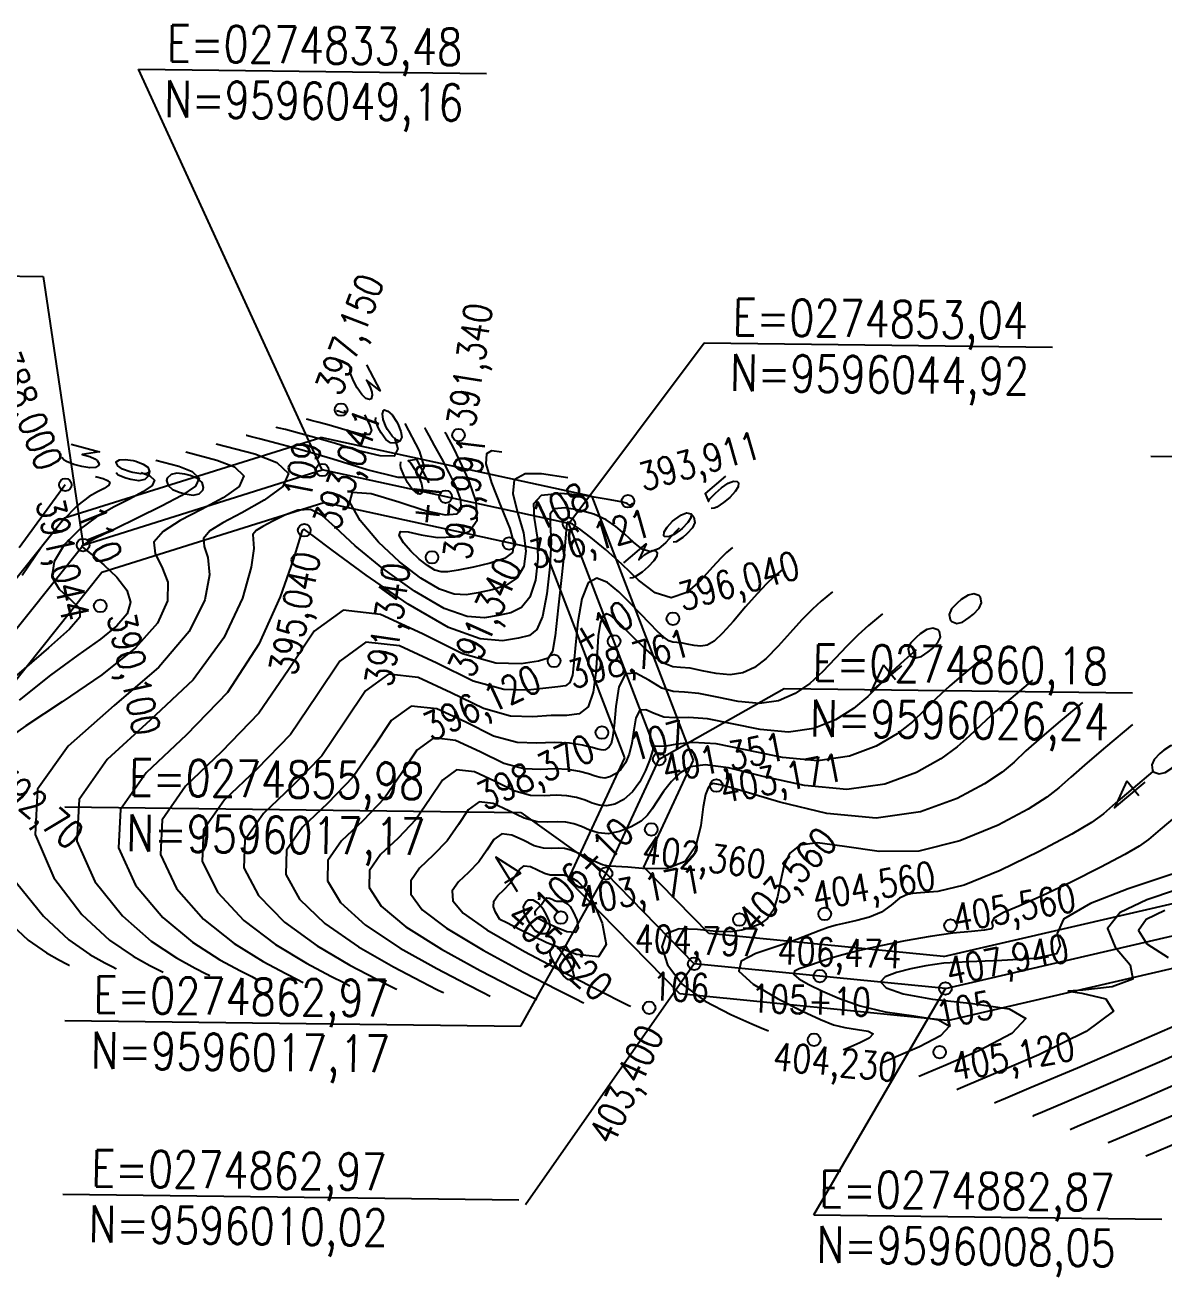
# Model space of a CAD drawing. Header units: millimetres. Extents: x 276147 to 291056, y 9594849 to 9609891.
# Drawn here: x 283095 to 283185.3, y 9603639.1 to 9603738.4 of the extents above; entities that cross this region are included whole.
import ezdxf
from ezdxf.enums import TextEntityAlignment as Align

# ---------------------------------------------------------------- set-up
doc = ezdxf.new("R2010")
doc.units = ezdxf.units.MM
doc.header["$LTSCALE"] = 10
doc.linetypes.add('CONTINUO', pattern=[0])
for name, color, linetype in [('Curvas mestras', 30, 'Continuous'), ('Curvas simples', 9, 'Continuous'), ('Curvas texto', 2, 'Continuous'), ('LINHA02', 8, 'Continuous'), ('TEXTO-PAPEL', 7, 'Continuous'), ('TEXTO02', 3, 'Continuous'), ('Top_malha_coord', 8, 'Continuous')]:
    doc.layers.add(name, color=color, linetype=linetype)
doc.styles.add('ROMANS', font='romans.shx', dxfattribs={"width": 0.8, "height": 4})
doc.styles.add('SIMPLEX', font='simplex', dxfattribs={"height": 0.2})

# ---------------------------------------------------------------- blocks, each defined once
blk = doc.blocks.new('Curvas')
at = {"layer": 'Curvas mestras', "linetype": 'CONTINUO'}
for points in [[(274839.216366, 9596051.729063, 395), (274839.480134, 9596050.847246, 395), (274839.187517, 9596050.274736, 395), (274838.07111, 9596050.278818, 395), (274836.393544, 9596050.698189, 395), (274834.549958, 9596051.264402, 395), (274832.883781, 9596051.753695, 395), (274831.531595, 9596052.121057, 395), (274830.578273, 9596052.366163, 395), (274830.067665, 9596052.495553, 395), (274829.879546, 9596052.543223, 395), (274829.852672, 9596052.550033, 395)], [(274819.136403, 9596048.970116, 390), (274819.834898, 9596048.699202, 390), (274820.211253, 9596048.348926, 390), (274820.004617, 9596047.9251, 390), (274819.288601, 9596047.42962, 390), (274818.220424, 9596046.863401, 390), (274816.948862, 9596046.216055, 390), (274815.588891, 9596045.431977, 390), (274814.247037, 9596044.444259, 390), (274813.054531, 9596043.227142, 390), (274812.241406, 9596041.919465, 390), (274812.062401, 9596040.701216, 390), (274812.63798, 9596039.708842, 390), (274813.551519, 9596038.904617, 390), (274814.252124, 9596038.207272, 390), (274814.271278, 9596037.503177, 390), (274813.469979, 9596036.549251, 390), (274811.791606, 9596035.070051, 390), (274809.293044, 9596032.894563, 390)], [(274861.790802, 9596044.567734, 395), (274861.557998, 9596044.340072, 395), (274861.208887, 9596043.957938, 395), (274860.73004, 9596043.420451, 395), (274860.150396, 9596042.918316, 395), (274859.509491, 9596042.690131, 395), (274858.841593, 9596042.902182, 395), (274858.159911, 9596043.431498, 395), (274857.472387, 9596044.082794, 395), (274856.770913, 9596044.692044, 395), (274855.983167, 9596045.220258, 395), (274855.020777, 9596045.659704, 395), (274853.857797, 9596045.992272, 395), (274852.717987, 9596046.158323, 395), (274851.887534, 9596046.087842, 395), (274851.56047, 9596045.700564, 395), (274851.562201, 9596044.875239, 395), (274851.625978, 9596043.48037, 395), (274851.537632, 9596041.495126, 395), (274851.293317, 9596039.341339, 395), (274850.941769, 9596037.551506, 395), (274850.506128, 9596036.514813, 395), (274849.907141, 9596036.047197, 395), (274849.03996, 9596035.821285, 395), (274847.789509, 9596035.633661, 395), (274845.999795, 9596035.776744, 395), (274843.504597, 9596036.666913, 395), (274840.291305, 9596038.528953, 395), (274836.961756, 9596040.821291, 395), (274834.2714, 9596042.810762, 395), (274832.771957, 9596043.942754, 395), (274832.200232, 9596044.376875, 395), (274832.089303, 9596044.451287, 395), (274832.050829, 9596044.449252, 395), (274832.010797, 9596044.43444, 395), (274831.973779, 9596044.415621, 395), (274831.943854, 9596044.39981, 395), (274831.923146, 9596044.387005, 395), (274831.913287, 9596044.375452, 395), (274831.886817, 9596044.279039, 395), (274831.699904, 9596043.674237, 395), (274831.179625, 9596042.05316, 395), (274830.156461, 9596039.112491, 395), (274828.47451, 9596035.367185, 395), (274825.981278, 9596031.536767, 395), (274822.724283, 9596028.174477, 395), (274819.551107, 9596025.168417, 395), (274817.509348, 9596022.240409, 395), (274817.358311, 9596019.206556, 395), (274818.704128, 9596016.260107, 395), (274820.864637, 9596013.688596, 395), (274823.216985, 9596011.718802, 395), (274825.375547, 9596010.334488, 395), (274827.014005, 9596009.458663, 395), (274827.90745, 9596009.003194, 395), (274828.236614, 9596008.835389, 395), (274828.283638, 9596008.811417, 395)], [(274880.550043, 9596034.904764, 400), (274879.600622, 9596034.071202, 400), (274878.604787, 9596033.127156, 400), (274877.677679, 9596032.160937, 400), (274876.724512, 9596031.198575, 400), (274875.598018, 9596030.250524, 400), (274874.178338, 9596029.356296, 400), (274872.455261, 9596028.671627, 400), (274870.445988, 9596028.381308, 400), (274868.21019, 9596028.585793, 400), (274865.977425, 9596029.048182, 400), (274864.019724, 9596029.447238, 400), (274862.536981, 9596029.555086, 400), (274861.440547, 9596029.517298, 400), (274860.569638, 9596029.572806, 400), (274859.798735, 9596029.865489, 400), (274859.143383, 9596030.159, 400), (274858.654391, 9596030.121935, 400), (274858.35774, 9596029.526816, 400), (274858.180105, 9596028.561858, 400), (274858.023331, 9596027.519202, 400), (274857.806224, 9596026.638599, 400), (274857.51542, 9596025.950247, 400), (274857.154512, 9596025.431957, 400), (274856.734153, 9596025.064138, 400), (274856.293227, 9596024.837593, 400), (274855.877677, 9596024.745726, 400), (274855.50949, 9596024.776961, 400), (274855.114838, 9596024.899816, 400), (274854.595939, 9596025.077832, 400), (274853.878341, 9596025.270582, 400), (274852.980917, 9596025.42177, 400), (274851.945869, 9596025.471135, 400), (274850.794626, 9596025.413666, 400), (274849.465512, 9596025.465368, 400), (274847.876076, 9596025.897502, 400), (274846.003611, 9596026.82314, 400), (274844.064384, 9596027.722619, 400), (274842.334408, 9596027.918093, 400), (274840.988575, 9596026.940647, 400), (274839.797302, 9596025.157102, 400), (274838.429886, 9596023.143211, 400), (274836.702963, 9596021.353698, 400), (274835.022514, 9596019.759154, 400), (274833.941859, 9596018.209143, 400), (274833.906147, 9596016.581117, 400), (274834.927851, 9596014.8641, 400), (274836.911272, 9596013.075007, 400), (274839.65945, 9596011.266226, 400), (274842.570373, 9596009.63203, 400), (274844.940767, 9596008.402166, 400), (274846.253671, 9596007.732862, 400), (274846.737372, 9596007.486276, 400), (274846.806472, 9596007.45105, 400)], [(274899.322501, 9596025.25828, 405), (274897.748979, 9596023.934211, 405), (274896.357535, 9596022.741461, 405), (274895.410259, 9596021.916634, 405), (274894.463321, 9596021.220934, 405), (274892.896413, 9596020.296712, 405), (274890.31462, 9596018.922761, 405), (274887.224601, 9596017.423624, 405), (274884.358409, 9596016.26028, 405), (274882.283313, 9596015.75195, 405), (274880.907452, 9596015.650801, 405), (274879.974176, 9596015.567239, 405), (274879.246806, 9596015.207448, 405), (274878.568524, 9596014.660728, 405), (274877.802481, 9596014.112153, 405), (274876.860958, 9596013.707474, 405), (274875.852774, 9596013.435136, 405), (274874.935879, 9596013.244258, 405), (274874.21454, 9596013.083528, 405), (274873.578276, 9596012.899912, 405), (274872.862924, 9596012.639946, 405), (274871.932858, 9596012.267095, 405), (274870.766614, 9596011.812537, 405), (274869.371267, 9596011.324378, 405), (274867.851274, 9596010.824754, 405), (274866.70062, 9596010.231906, 405), (274866.510672, 9596009.438106, 405), (274867.648236, 9596008.391044, 405), (274869.581877, 9596007.26009, 405), (274871.555599, 9596006.270037, 405), (274872.989799, 9596005.592493, 405), (274874.010438, 9596005.186334, 405), (274874.919868, 9596004.957253, 405), (274875.914368, 9596004.81362, 405), (274876.76592, 9596004.674501, 405), (274877.140431, 9596004.461637, 405), (274876.826629, 9596004.127588, 405), (274876.104523, 9596003.748185, 405), (274875.376945, 9596003.430076, 405), (274874.957511, 9596003.252804, 405), (274874.802983, 9596003.187493, 405), (274874.780908, 9596003.178163, 405)], [(274903.437633, 9596003.836287, 410), (274900.021064, 9596002.289833, 410), (274895.968443, 9596000.539261, 410), (274892.513035, 9595999.073453, 410), (274890.580865, 9595998.256828, 410), (274889.869013, 9595997.955967, 410), (274889.76732, 9595997.912986, 410)], [(274850.422158, 9596013.83994, 405), (274850.362806, 9596014.002159, 405), (274850.374369, 9596014.177877, 405), (274850.493587, 9596014.348875, 405), (274850.678975, 9596014.524785, 405), (274850.869489, 9596014.722205, 405), (274851.020343, 9596014.944378, 405), (274851.151764, 9596015.141139, 405), (274851.300237, 9596015.248971, 405), (274851.491089, 9596015.227406, 405), (274851.705025, 9596015.128176, 405), (274851.911596, 9596015.026059, 405), (274852.086943, 9596014.978386, 405), (274852.233571, 9596014.972682, 405), (274852.360576, 9596014.979022, 405), (274852.478064, 9596014.97163, 405), (274852.600176, 9596014.941329, 405), (274852.742063, 9596014.883092, 405), (274852.916999, 9596014.779054, 405), (274853.130744, 9596014.560004, 405), (274853.387184, 9596014.143893, 405), (274853.657014, 9596013.50762, 405), (274853.778178, 9596012.863865, 405), (274853.555435, 9596012.484257, 405), (274852.879525, 9596012.553412, 405), (274851.985125, 9596012.907897, 405), (274851.192899, 9596013.29727, 405), (274850.746573, 9596013.524803, 405), (274850.582137, 9596013.60863, 405), (274850.558646, 9596013.620606, 405)]]:
    blk.add_polyline3d(points, dxfattribs=at)
at = {"layer": 'Curvas simples', "linetype": 'CONTINUO'}
for points in [[(274836.829583, 9596053.551558, 396), (274837.249684, 9596052.762057, 396), (274837.390769, 9596052.290387, 396), (274837.234253, 9596051.984161, 396), (274836.637105, 9596051.986344, 396), (274835.739802, 9596052.210659, 396), (274834.753698, 9596052.513517, 396), (274833.862487, 9596052.775232, 396), (274833.139225, 9596052.971728, 396), (274832.629309, 9596053.102831, 396), (274832.356193, 9596053.17204, 396), (274832.255571, 9596053.197538, 396), (274832.241197, 9596053.20118, 396)], [(274835.228207, 9596053.898029, 397), (274835.283002, 9596053.795051, 397), (274835.301405, 9596053.733529, 397), (274835.28099, 9596053.693586, 397), (274835.203101, 9596053.693871, 397), (274835.086061, 9596053.723129, 397), (274834.957439, 9596053.762633, 397), (274834.841194, 9596053.796769, 397), (274834.746855, 9596053.822399, 397), (274834.680345, 9596053.8395, 397), (274834.644721, 9596053.848527, 397), (274834.631596, 9596053.851853, 397), (274834.629721, 9596053.852328, 397)], [(274840.032337, 9596052.858614, 394), (274841.183048, 9596050.69607, 394), (274841.569498, 9596049.404104, 394), (274841.140781, 9596048.565311, 394), (274839.505115, 9596048.571291, 394), (274837.047285, 9596049.185719, 394), (274834.346217, 9596050.015286, 394), (274831.905074, 9596050.732157, 394), (274829.923965, 9596051.270385, 394), (274828.527237, 9596051.629494, 394), (274827.779137, 9596051.819066, 394), (274827.503521, 9596051.888908, 394), (274827.464148, 9596051.898885, 394)], [(274852.959382, 9596048.546623, 393), (274850.85649, 9596048.868203, 393), (274849.579906, 9596048.859296, 393), (274848.705363, 9596048.399643, 393), (274848.59138, 9596047.309451, 393), (274848.975884, 9596045.801482, 393), (274849.441655, 9596044.186634, 393), (274849.637614, 9596042.731544, 393), (274849.477243, 9596041.525796, 393), (274848.940165, 9596040.614708, 393), (274848.042646, 9596040.018703, 393), (274846.947525, 9596039.658602, 393), (274845.854281, 9596039.430328, 393), (274844.895998, 9596039.274924, 393), (274843.940166, 9596039.313918, 393), (274842.787877, 9596039.713955, 393), (274841.306341, 9596040.593918, 393), (274839.627227, 9596041.881633, 393), (274837.94832, 9596043.457159, 393), (274836.504361, 9596045.152306, 393), (274835.677912, 9596046.605877, 393), (274835.888487, 9596047.408423, 393), (274837.362298, 9596047.303335, 393), (274839.552328, 9596046.64536, 393), (274841.718259, 9596045.942084, 393), (274843.262302, 9596045.608118, 393), (274844.156798, 9596045.686181, 393), (274844.516619, 9596046.126017, 393), (274844.457612, 9596046.871068, 393), (274844.099513, 9596047.839574, 393), (274843.563033, 9596048.943468, 393), (274842.96441, 9596050.084268, 393), (274842.401999, 9596051.121815, 393), (274841.969685, 9596051.905533, 393), (274841.733261, 9596052.332406, 393), (274841.646158, 9596052.489676, 393), (274841.633714, 9596052.512143, 393)], [(274847.738068, 9596050.589019, 392), (274846.916867, 9596050.684907, 392), (274846.513534, 9596050.457586, 392), (274846.448719, 9596049.667428, 392), (274846.909632, 9596048.147046, 392), (274847.658075, 9596046.268747, 392), (274848.349493, 9596044.539766, 392), (274848.687605, 9596043.349754, 392), (274848.569206, 9596042.618024, 392), (274847.939363, 9596042.14631, 392), (274846.810906, 9596041.770648, 392), (274845.467717, 9596041.464304, 392), (274844.261441, 9596041.234849, 392), (274843.449242, 9596041.095556, 392), (274842.910351, 9596041.082504, 392), (274842.429518, 9596041.237476, 392), (274841.840473, 9596041.587341, 392), (274841.172873, 9596042.099324, 392), (274840.505356, 9596042.725738, 392), (274839.931252, 9596043.399712, 392), (274839.602664, 9596043.977638, 392), (274839.686387, 9596044.296722, 392), (274840.295054, 9596044.25902, 392), (274841.32465, 9596044.02597, 392), (274842.616999, 9596043.823861, 392), (274843.987618, 9596043.861743, 392), (274845.146816, 9596044.279732, 392), (274845.778595, 9596045.200705, 392), (274845.680098, 9596046.66137, 392), (274845.101015, 9596048.353738, 392), (274844.404178, 9596049.883648, 392), (274843.883276, 9596050.944623, 392), (274843.555443, 9596051.580922, 392), (274843.36867, 9596051.924489, 392), (274843.27467, 9596052.09421, 392), (274843.240039, 9596052.156739, 392), (274843.235091, 9596052.165671, 392)], [(274825.075623, 9596051.247738, 393), (274828.141508, 9596050.43729, 393), (274829.887744, 9596049.760004, 393), (274830.828631, 9596048.884314, 393), (274830.359402, 9596047.847278, 393), (274828.900872, 9596046.766268, 393), (274827.130248, 9596045.778739, 393), (274825.626952, 9596044.984975, 393), (274824.579255, 9596044.336592, 393), (274824.07764, 9596043.748043, 393), (274824.131653, 9596043.110802, 393), (274824.427089, 9596042.22445, 393), (274824.568807, 9596040.865592, 393), (274824.177774, 9596038.877968, 393), (274822.939391, 9596036.373846, 393), (274820.555171, 9596033.532628, 393), (274817.000466, 9596030.499363, 393), (274813.346001, 9596027.281694, 393), (274810.936344, 9596023.852915, 393), (274810.739177, 9596020.256732, 393), (274812.214639, 9596016.81851, 393), (274814.445983, 9596013.934032, 393), (274816.639999, 9596011.899833, 393), (274818.497616, 9596010.615471, 393), (274819.8433, 9596009.881261, 393), (274820.568962, 9596009.511326, 393), (274820.836311, 9596009.375035, 393), (274820.874504, 9596009.355564, 393)], [(274822.687098, 9596050.59659, 392), (274825.139807, 9596049.948232, 392), (274826.536795, 9596049.406404, 392), (274827.289505, 9596048.705851, 392), (274826.899382, 9596047.86921, 392), (274825.629375, 9596046.955322, 392), (274823.93281, 9596046.032079, 392), (274822.238672, 9596045.150677, 392), (274820.878581, 9596044.295526, 392), (274820.159817, 9596043.434338, 392), (274820.254071, 9596042.526683, 392), (274820.790682, 9596041.499556, 392), (274821.263398, 9596040.271808, 392), (274821.220455, 9596038.780245, 392), (274820.428034, 9596037.03348, 392), (274818.706801, 9596035.058082, 392), (274816.019318, 9596032.912751, 392), (274812.895726, 9596030.784724, 392), (274810.008062, 9596028.893369, 392), (274807.884391, 9596027.404038, 392)], [(274809.275153, 9596016.422489, 392), (274811.416451, 9596013.781231, 392), (274813.404779, 9596011.908713, 392), (274815.06531, 9596010.745759, 392), (274816.257947, 9596010.09256, 392), (274816.899718, 9596009.765393, 392), (274817.13616, 9596009.644857, 392), (274817.169937, 9596009.627638, 392)], [(274820.298574, 9596049.945443, 391), (274822.138105, 9596049.459174, 391), (274823.185847, 9596049.052803, 391), (274823.750379, 9596048.527388, 391), (274823.440426, 9596047.89165, 391), (274822.366401, 9596047.14843, 391), (274820.764137, 9596046.299102, 391), (274818.886769, 9596045.369055, 391), (274817.056641, 9596044.479748, 391), (274815.613397, 9596043.776655, 391), (274814.80196, 9596043.363131, 391), (274814.488368, 9596043.174059, 391), (274814.44394, 9596043.102202, 391), (274814.500634, 9596043.036632, 391), (274814.732984, 9596042.851655, 391), (274815.276163, 9596042.417888, 391), (274816.186764, 9596041.654563, 391), (274817.207044, 9596040.675393, 391), (274818.000678, 9596039.642712, 391), (274818.289511, 9596038.680432, 391), (274818.02806, 9596037.758793, 391), (274817.229011, 9596036.809618, 391), (274815.913139, 9596035.756634, 391), (274814.13357, 9596034.491196, 391), (274811.951516, 9596032.896568, 391), (274809.481819, 9596030.919381, 391)], [(274808.463973, 9596013.510351, 391), (274810.192389, 9596011.882607, 391), (274811.635858, 9596010.871672, 391), (274812.672594, 9596010.30386, 391), (274813.230474, 9596010.019459, 391), (274813.436008, 9596009.91468, 391), (274813.46537, 9596009.899711, 391)], [(274815.521525, 9596048.643148, 389), (274816.134702, 9596048.481058, 389), (274816.483949, 9596048.345601, 389), (274816.672126, 9596048.170463, 389), (274816.568809, 9596047.95855, 389), (274816.2108, 9596047.71081, 389), (274815.676712, 9596047.427701, 389), (274815.010956, 9596047.063055, 389), (274814.121141, 9596046.384206, 389), (274812.880678, 9596045.111863, 389), (274811.271286, 9596043.107479, 389), (274809.707924, 9596040.79548, 389)], [(274813.132896, 9596047.99188, 388), (274809.487977, 9596042.987741, 388)], [(274858.068871, 9596046.529827, 394), (274858.049019, 9596046.512882, 394), (274858.029992, 9596046.494276, 394), (274858.001461, 9596046.463045, 394), (274857.962326, 9596046.419119, 394), (274857.914954, 9596046.378081, 394), (274857.862576, 9596046.359432, 394), (274857.807991, 9596046.376762, 394), (274857.752279, 9596046.420021, 394), (274857.69609, 9596046.473249, 394), (274857.589356, 9596046.531347, 394), (274857.17914, 9596046.632653, 394), (274856.161789, 9596046.826369, 394), (274854.397457, 9596047.113405, 394), (274852.401535, 9596047.301511, 394), (274850.85322, 9596047.150145, 394), (274850.240895, 9596046.477275, 394), (274850.289664, 9596045.334893, 394), (274850.533816, 9596043.833502, 394), (274850.587623, 9596042.113335, 394), (274850.38528, 9596040.433567, 394), (274849.940967, 9596039.083107, 394), (274849.274387, 9596038.266758, 394), (274848.427333, 9596037.8529, 394), (274847.447121, 9596037.625806, 394), (274846.342753, 9596037.454293, 394), (274844.96998, 9596037.545331, 394), (274843.146237, 9596038.190434, 394), (274840.798266, 9596039.562253, 394), (274838.290035, 9596041.358002, 394), (274836.094821, 9596043.156033, 394), (274834.554485, 9596044.597146, 394), (274833.485238, 9596045.571938, 394), (274832.571879, 9596046.03345, 394), (274831.571544, 9596045.980557, 394), (274830.530724, 9596045.595448, 394), (274829.568247, 9596045.106142, 394), (274828.790213, 9596044.695047, 394), (274828.251802, 9596044.362131, 394), (274827.995464, 9596044.061747, 394), (274828.009235, 9596043.694921, 394), (274828.063497, 9596042.949344, 394), (274827.874216, 9596041.459376, 394), (274827.167117, 9596038.995229, 394), (274825.706951, 9596035.870516, 394), (274823.268224, 9596032.534697, 394), (274819.862374, 9596029.33692, 394), (274816.448554, 9596026.225056, 394), (274814.222846, 9596023.046662, 394), (274814.048744, 9596019.731644, 394), (274815.459383, 9596016.539309, 394), (274817.65531, 9596013.811314, 394), (274819.928492, 9596011.809317, 394), (274821.936582, 9596010.47498, 394), (274823.428652, 9596009.669962, 394), (274824.238206, 9596009.25726, 394), (274824.536463, 9596009.105212, 394), (274824.579071, 9596009.083491, 394)], [(274865.998553, 9596043.020331, 396), (274865.532585, 9596042.622586, 396), (274865.086003, 9596042.185868, 396), (274864.416313, 9596041.45283, 396), (274863.497753, 9596040.421784, 396), (274862.385838, 9596039.45855, 396), (274861.156407, 9596039.020829, 396), (274859.875196, 9596039.427601, 396), (274858.567543, 9596040.442974, 396), (274857.248684, 9596041.692338, 396), (274855.952469, 9596042.852741, 396), (274854.787194, 9596043.807862, 396), (274853.879766, 9596044.49304, 396), (274853.318137, 9596044.871138, 396), (274853.034439, 9596045.015136, 396), (274852.921848, 9596045.025539, 396), (274852.880046, 9596044.923853, 396), (274852.834739, 9596044.415584, 396), (274852.71814, 9596043.127237, 396), (274852.48764, 9596040.876917, 396), (274852.201354, 9596038.24911, 396), (274851.942571, 9596036.019905, 396), (274851.737868, 9596034.762868, 396), (274851.386949, 9596034.241495, 396), (274850.6328, 9596034.016764, 396), (274849.263872, 9596033.792393, 396), (274847.250464, 9596033.843067, 396), (274844.608338, 9596034.586211, 396), (274841.430829, 9596036.176609, 396), (274838.121564, 9596037.718477, 396), (274835.161744, 9596038.053391, 396), (274832.858023, 9596036.380254, 396), (274830.818869, 9596033.327281, 396), (274828.478204, 9596029.880017, 396), (274825.522153, 9596026.816828, 396), (274822.645655, 9596024.087378, 396), (274820.79585, 9596021.434156, 396), (274820.667878, 9596018.681468, 396), (274821.948872, 9596015.980906, 396), (274824.073964, 9596013.565878, 396), (274826.505478, 9596011.628287, 396), (274828.814512, 9596010.193996, 396), (274830.599357, 9596009.247363, 396), (274831.576694, 9596008.749127, 396), (274831.936766, 9596008.565567, 396), (274831.988205, 9596008.539344, 396)], [(274869.963394, 9596041.265583, 397), (274869.286568, 9596040.692655, 397), (274868.711608, 9596040.153398, 397), (274867.953138, 9596039.358573, 397), (274867.038132, 9596038.307519, 397), (274866.081227, 9596037.185159, 397), (274865.21898, 9596036.222811, 397), (274864.548719, 9596035.599297, 397), (274864.010863, 9596035.283468, 397), (274863.506603, 9596035.191681, 397), (274862.964592, 9596035.241253, 397), (274862.423315, 9596035.353347, 397), (274861.948721, 9596035.450088, 397), (274861.583525, 9596035.481699, 397), (274861.277523, 9596035.510798, 397), (274860.95728, 9596035.628104, 397), (274860.559232, 9596035.908495, 397), (274860.059303, 9596036.363497, 397), (274859.443288, 9596036.988797, 397), (274858.705615, 9596037.767306, 397), (274857.875241, 9596038.630833, 397), (274856.989754, 9596039.498413, 397), (274856.093761, 9596040.248612, 397), (274855.259931, 9596040.598123, 397), (274854.567949, 9596040.223172, 397), (274854.076155, 9596038.940041, 397), (274853.757494, 9596037.125245, 397), (274853.563567, 9596035.295355, 397), (274853.441568, 9596033.871966, 397), (274853.321076, 9596032.896761, 397), (274853.127264, 9596032.316445, 397), (274852.779831, 9596032.058038, 397), (274852.176586, 9596031.969821, 397), (274851.209863, 9596031.880391, 397), (274849.786909, 9596031.71203, 397), (274847.87461, 9596031.76178, 397), (274845.454765, 9596032.420367, 397), (274842.582763, 9596033.840118, 397), (274839.608362, 9596035.219747, 397), (274836.95491, 9596035.519566, 397), (274834.890661, 9596034.020352, 397), (274833.063477, 9596031.284736, 397), (274830.966124, 9596028.195815, 397), (274828.317356, 9596025.451045, 397), (274825.73987, 9596023.005322, 397), (274824.082352, 9596020.627902, 397), (274823.977446, 9596018.15638, 397), (274825.193617, 9596015.701704, 397), (274827.283291, 9596013.44316, 397), (274829.793971, 9596011.537771, 397), (274832.253477, 9596010.053505, 397), (274834.18471, 9596009.036064, 397), (274835.245939, 9596008.495061, 397), (274835.636918, 9596008.295744, 397), (274835.692772, 9596008.26727, 397)], [(274873.928235, 9596039.510834, 398), (274873.04106, 9596038.763358, 398), (274872.341279, 9596038.125999, 398), (274871.503688, 9596037.281434, 398), (274870.584647, 9596036.258659, 398), (274869.628989, 9596035.189631, 398), (274868.678659, 9596034.232048, 398), (274867.758592, 9596033.518297, 398), (274866.825662, 9596033.079521, 398), (274865.819732, 9596032.921557, 398), (274864.713124, 9596033.022766, 398), (274863.608019, 9596033.251625, 398), (274862.639055, 9596033.449138, 398), (274861.893447, 9596033.513676, 398), (274861.268693, 9596033.573088, 398), (274860.614863, 9596033.812587, 398), (274859.828238, 9596034.356499, 398), (274858.989951, 9596035.085585, 398), (274858.227342, 9596035.819716, 398), (274857.634831, 9596036.416665, 398), (274857.175144, 9596036.885813, 398), (274856.778082, 9596037.274442, 398), (274856.390887, 9596037.598634, 398), (274856.030555, 9596037.749672, 398), (274855.731522, 9596037.58764, 398), (274855.517949, 9596037.004332, 398), (274855.37291, 9596036.01838, 398), (274855.269202, 9596034.680127, 398), (274855.165789, 9596033.088845, 398), (274854.966297, 9596031.539513, 398), (274854.560518, 9596030.376041, 398), (274853.862133, 9596029.833408, 398), (274852.880386, 9596029.710874, 398), (274851.648411, 9596029.698765, 398), (274850.180063, 9596029.599181, 398), (274848.412067, 9596029.661302, 398), (274846.261869, 9596030.246079, 398), (274843.723046, 9596031.501125, 398), (274841.093702, 9596032.720705, 398), (274838.748076, 9596032.985742, 398), (274836.923299, 9596031.66045, 398), (274835.308085, 9596029.242191, 398), (274833.454045, 9596026.511614, 398), (274831.112558, 9596024.085263, 398), (274828.834084, 9596021.923266, 398), (274827.368854, 9596019.821649, 398), (274827.287013, 9596017.631293, 398), (274828.438362, 9596015.422503, 398), (274830.492618, 9596013.320442, 398), (274833.082464, 9596011.447256, 398), (274835.692443, 9596009.913013, 398), (274837.770062, 9596008.824765, 398), (274838.915183, 9596008.240995, 398), (274839.337069, 9596008.025922, 398), (274839.397339, 9596007.995197, 398)], [(274877.893076, 9596037.756086, 399), (274876.795551, 9596036.834061, 399), (274875.97095, 9596036.098601, 399), (274875.054237, 9596035.204295, 399), (274874.131163, 9596034.209798, 399), (274873.176751, 9596033.194103, 399), (274872.138338, 9596032.241286, 399), (274870.968465, 9596031.437296, 399), (274869.640462, 9596030.875574, 399), (274868.13286, 9596030.651433, 399), (274866.461657, 9596030.80428, 399), (274864.792722, 9596031.149903, 399), (274863.32939, 9596031.448188, 399), (274862.207939, 9596031.541305, 399), (274861.29642, 9596031.600584, 399), (274860.395825, 9596031.879644, 399), (274859.371759, 9596032.499535, 399), (274858.348277, 9596033.051034, 399), (274857.514044, 9596032.992354, 399), (274857.005209, 9596031.973339, 399), (274856.747855, 9596030.410375, 399), (274856.615546, 9596028.911482, 399), (274856.501568, 9596027.949182, 399), (274856.378094, 9596027.453995, 399), (274856.23702, 9596027.22094, 399), (274856.07455, 9596027.078777, 399), (274855.904131, 9596026.991217, 399), (274855.743519, 9596026.95571, 399), (274855.587339, 9596026.971029, 399), (274855.337684, 9596027.041236, 399), (274854.873514, 9596027.171719, 399), (274854.106359, 9596027.35271, 399), (274853.078035, 9596027.513833, 399), (274851.862927, 9596027.569557, 399), (274850.506837, 9596027.501862, 399), (274848.941226, 9596027.562765, 399), (274847.068973, 9596028.07179, 399), (274844.863328, 9596029.162132, 399), (274842.579043, 9596030.221662, 399), (274840.541242, 9596030.451918, 399), (274838.955937, 9596029.300549, 399), (274837.552693, 9596027.199647, 399), (274835.941965, 9596024.827413, 399), (274833.90776, 9596022.71948, 399), (274831.928299, 9596020.84121, 399), (274830.655357, 9596019.015396, 399), (274830.59658, 9596017.106205, 399), (274831.683106, 9596015.143301, 399), (274833.701945, 9596013.197725, 399), (274836.370957, 9596011.356741, 399), (274839.131408, 9596009.772522, 399), (274841.355415, 9596008.613465, 399), (274842.584427, 9596007.986928, 399), (274843.037221, 9596007.756099, 399), (274843.101906, 9596007.723123, 399)], [(274885.822759, 9596034.246589, 401), (274884.304534, 9596032.975467, 401), (274883.230293, 9596032.043804, 401), (274882.155337, 9596031.050017, 401), (274881.224195, 9596030.112077, 401), (274880.272274, 9596029.203047, 401), (274879.057697, 9596028.259761, 401), (274877.388211, 9596027.275296, 401), (274875.270061, 9596026.46768, 401), (274872.759116, 9596026.111184, 401), (274869.958723, 9596026.367306, 401), (274867.162129, 9596026.94646, 401), (274864.710058, 9596027.446288, 401), (274862.866022, 9596027.568866, 401), (274861.584673, 9596027.434011, 401), (274860.743451, 9596027.265968, 401), (274860.225712, 9596027.231444, 401), (274859.93849, 9596027.266966, 401), (274859.794738, 9596027.251517, 401), (274859.710271, 9596027.080294, 401), (274859.612354, 9596026.713342, 401), (274859.431117, 9596026.126922, 401), (274859.11088, 9596025.328015, 401), (274858.652745, 9596024.446498, 401), (274858.072004, 9596023.642973, 401), (274857.393756, 9596023.049498, 401), (274856.682323, 9596022.68397, 401), (274856.011834, 9596022.535742, 401), (274855.43164, 9596022.582893, 401), (274854.891992, 9596022.758395, 401), (274854.318365, 9596022.983944, 401), (274853.650323, 9596023.188453, 401), (274852.883798, 9596023.329707, 401), (274852.02881, 9596023.372712, 401), (274851.082415, 9596023.325469, 401), (274849.989798, 9596023.367972, 401), (274848.68318, 9596023.723213, 401), (274847.143894, 9596024.484147, 401), (274845.549725, 9596025.223577, 401), (274844.127574, 9596025.384269, 401), (274843.021213, 9596024.580746, 401), (274842.04191, 9596023.114557, 401), (274840.917807, 9596021.45901, 401), (274839.498165, 9596019.987915, 401), (274838.116728, 9596018.677098, 401), (274837.228361, 9596017.40289, 401), (274837.215714, 9596016.056029, 401), (274838.172595, 9596014.584898, 401), (274840.120599, 9596012.952289, 401), (274842.947943, 9596011.17571, 401), (274846.009338, 9596009.491538, 401), (274848.52612, 9596008.190867, 401), (274849.922915, 9596007.478796, 401), (274850.437524, 9596007.216454, 401), (274850.511039, 9596007.178976, 401)], [(274889.7876, 9596032.491841, 402), (274888.059026, 9596031.046171, 402), (274886.859965, 9596030.016406, 402), (274885.705886, 9596028.972878, 402), (274884.770711, 9596028.063216, 402), (274883.820036, 9596027.207518, 402), (274882.517376, 9596026.268999, 402), (274880.598084, 9596025.194296, 402), (274878.08486, 9596024.263733, 402), (274875.072245, 9596023.84106, 402), (274871.718063, 9596024.152584, 402), (274868.433293, 9596024.874851, 402), (274865.692197, 9596025.54697, 402), (274863.835479, 9596025.800798, 402), (274862.669587, 9596025.639197, 402), (274861.867409, 9596025.15778, 402), (274861.163242, 9596024.45819, 402), (274860.537028, 9596023.666187, 402), (274860.030119, 9596022.913559, 402), (274859.651219, 9596022.299601, 402), (274859.278443, 9596021.793631, 402), (274858.757261, 9596021.332469, 402), (274857.984548, 9596020.880334, 402), (274857.062818, 9596020.51103, 402), (274856.145991, 9596020.325758, 402), (274855.353791, 9596020.388825, 402), (274854.669147, 9596020.616975, 402), (274854.04079, 9596020.890056, 402), (274853.422305, 9596021.106324, 402), (274852.786679, 9596021.237645, 402), (274852.111752, 9596021.27429, 402), (274851.370204, 9596021.237272, 402), (274850.514084, 9596021.270575, 402), (274849.490284, 9596021.548925, 402), (274848.284177, 9596022.145154, 402), (274847.035066, 9596022.724534, 402), (274845.92074, 9596022.850444, 402), (274845.053851, 9596022.220844, 402), (274844.286518, 9596021.072012, 402), (274843.405727, 9596019.774809, 402), (274842.293367, 9596018.622133, 402), (274841.210943, 9596017.595043, 402), (274840.514863, 9596016.596637, 402), (274840.525281, 9596015.530941, 402), (274841.41734, 9596014.305697, 402), (274843.329926, 9596012.829571, 402), (274846.236436, 9596011.085195, 402), (274849.448304, 9596009.351047, 402), (274852.111473, 9596007.979567, 402), (274853.592159, 9596007.224729, 402), (274854.137675, 9596006.946631, 402), (274854.215606, 9596006.906903, 402)], [(274893.752441, 9596030.737093, 403), (274891.813517, 9596029.116874, 403), (274890.489636, 9596027.989007, 403), (274889.256436, 9596026.895739, 403), (274888.317227, 9596026.014356, 403), (274887.367798, 9596025.21199, 403), (274885.977055, 9596024.278237, 403), (274883.807957, 9596023.113295, 403), (274880.89966, 9596022.059786, 403), (274877.385373, 9596021.570936, 403), (274873.483249, 9596021.939897, 403), (274869.751217, 9596022.819529, 403), (274866.832153, 9596023.702618, 403), (274865.178932, 9596024.189471, 403), (274864.484432, 9596024.31047, 403), (274864.251531, 9596024.203519, 403), (274864.06987, 9596023.953813, 403), (274863.876148, 9596023.435712, 403), (274863.693825, 9596022.470868, 403), (274863.502242, 9596020.992374, 403), (274863.104252, 9596019.379087, 403), (274862.258589, 9596018.121305, 403), (274860.838177, 9596017.572008, 403), (274859.172704, 9596017.534907, 403), (274857.706049, 9596017.676393, 403), (274856.762374, 9596017.737863, 403), (274856.186973, 9596017.760736, 403), (274855.705421, 9596017.861434, 403), (274855.105652, 9596018.119398, 403), (274854.425014, 9596018.466134, 403), (274853.763216, 9596018.796169, 403), (274853.194287, 9596019.024195, 403), (274852.689561, 9596019.145582, 403), (274852.194693, 9596019.175867, 403), (274851.657993, 9596019.149075, 403), (274851.03837, 9596019.173179, 403), (274850.297388, 9596019.374636, 403), (274849.424459, 9596019.806161, 403), (274848.520407, 9596020.225492, 403), (274847.713905, 9596020.31662, 403), (274847.086489, 9596019.860942, 403), (274846.531126, 9596019.029467, 403), (274845.893648, 9596018.090607, 403), (274845.08857, 9596017.25635, 403), (274844.305158, 9596016.512987, 403), (274843.801365, 9596015.790383, 403), (274843.834848, 9596015.005854, 403), (274844.662085, 9596014.026495, 403), (274846.539253, 9596012.706853, 403), (274849.524929, 9596010.99468, 403), (274852.887269, 9596009.210555, 403), (274855.696825, 9596007.768268, 403), (274857.261403, 9596006.970663, 403), (274857.837827, 9596006.676809, 403), (274857.920173, 9596006.634829, 403)], [(274897.717282, 9596028.982344, 404), (274895.568009, 9596027.187577, 404), (274894.119308, 9596025.961609, 404), (274892.806985, 9596024.8186, 404), (274891.863743, 9596023.965495, 404), (274890.915559, 9596023.216462, 404), (274889.436734, 9596022.287475, 404), (274887.057225, 9596021.019362, 404), (274884.029625, 9596019.752376, 404), (274880.762186, 9596018.951622, 404), (274877.631057, 9596018.919668, 404), (274874.883972, 9596019.308916, 404), (274872.736562, 9596019.60923, 404), (274871.331452, 9596019.416947, 404), (274870.519233, 9596018.754296, 404), (274870.077488, 9596017.749976, 404), (274869.802228, 9596016.544552, 404), (274869.563175, 9596015.326031, 404), (274869.248479, 9596014.294283, 404), (274868.773981, 9596013.596288, 404), (274868.166284, 9596013.167468, 404), (274867.479686, 9596012.890355, 404), (274866.739222, 9596012.676398, 404), (274865.852885, 9596012.552712, 404), (274864.699409, 9596012.575324, 404), (274863.243243, 9596012.738002, 404), (274861.791706, 9596012.785463, 404), (274860.737835, 9596012.400162, 404), (274860.405522, 9596011.372521, 404), (274860.842083, 9596009.924836, 404), (274862.025691, 9596008.387371, 404), (274863.849021, 9596007.04257, 404), (274865.862753, 9596005.981597, 404), (274867.532073, 9596005.247794, 404), (274868.460148, 9596004.856697, 404), (274868.80207, 9596004.712608, 404), (274868.850916, 9596004.692024, 404)], [(274901.37865, 9596021.906812, 406), (274899.908085, 9596020.664322, 406), (274898.984074, 9596019.881872, 406), (274898.229474, 9596019.338195, 406), (274897.093162, 9596018.686615, 406), (274895.197053, 9596017.683414, 406), (274892.855212, 9596016.496703, 406), (274890.554744, 9596015.39755, 406), (274888.706455, 9596014.594023, 406), (274887.415962, 9596014.042193, 406), (274886.712584, 9596013.63513, 406), (274886.556156, 9596013.287402, 406), (274886.628587, 9596012.999564, 406), (274886.542301, 9596012.793669, 406), (274885.984393, 9596012.675038, 406), (274884.940644, 9596012.582074, 406), (274883.471501, 9596012.436448, 406), (274881.66157, 9596012.180122, 406), (274879.692077, 9596011.836221, 406), (274877.768403, 9596011.448159, 406), (274876.067702, 9596011.056464, 406), (274874.654225, 9596010.690112, 406), (274873.563996, 9596010.375193, 406), (274872.80311, 9596010.1294, 406), (274872.257938, 9596009.936845, 406), (274871.784926, 9596009.77324, 406), (274871.296136, 9596009.612573, 406), (274870.926115, 9596009.421929, 406), (274870.865033, 9596009.166664, 406), (274871.255298, 9596008.819113, 406), (274872.048284, 9596008.37953, 406), (274873.147605, 9596007.855147, 406), (274874.485688, 9596007.266869, 406), (274876.1102, 9596006.690302, 406), (274878.097618, 9596006.214725, 406), (274880.383678, 9596005.884555, 406), (274882.341142, 9596005.564761, 406), (274883.20203, 9596005.075451, 406), (274882.480692, 9596004.307573, 406), (274880.820787, 9596003.435439, 406), (274879.148302, 9596002.7042, 406), (274878.184149, 9596002.296705, 406), (274877.828935, 9596002.146575, 406), (274877.77819, 9596002.125128, 406)], [(274901.585637, 9596017.353923, 407), (274900.060223, 9596016.862128, 407), (274897.362352, 9596015.963082, 407), (274894.373549, 9596014.794715, 407), (274892.24798, 9596013.553602, 407), (274891.73605, 9596012.415587, 407), (274891.973102, 9596011.473573, 407), (274891.690711, 9596010.799735, 407), (274889.978896, 9596010.43186, 407), (274887.361429, 9596010.270217, 407), (274884.720524, 9596010.18069, 407), (274882.740499, 9596010.052237, 407), (274881.314092, 9596009.866119, 407), (274880.136148, 9596009.626668, 407), (274879.001603, 9596009.336235, 407), (274878.105765, 9596008.989224, 407), (274877.744035, 9596008.578058, 407), (274878.176079, 9596008.107469, 407), (274879.51863, 9596007.631429, 407), (274881.852683, 9596007.216223, 407), (274885.024043, 9596006.879645, 407), (274887.937745, 9596006.445541, 407), (274889.263629, 9596005.689266, 407), (274888.134756, 9596004.487558, 407), (274885.537051, 9596003.122692, 407), (274882.919659, 9596001.978325, 407), (274881.410787, 9596001.340606, 407), (274880.854887, 9596001.105656, 407), (274880.775472, 9596001.072092, 407)], [(274901.121075, 9596015.854498, 408), (274898.835928, 9596015.090736, 408), (274896.721785, 9596014.070455, 408), (274895.711808, 9596012.804202, 408), (274896.335401, 9596011.34593, 408), (274897.506926, 9596009.923224, 408), (274897.736987, 9596008.807074, 408), (274896.081195, 9596008.188233, 408), (274893.775185, 9596007.936496, 408), (274892.5996, 9596007.841422, 408), (274893.687947, 9596007.688051, 408), (274895.585194, 9596007.243358, 408), (274896.189175, 9596006.269799, 408), (274894.044803, 9596004.657682, 408), (274890.285313, 9596002.808713, 408), (274886.691016, 9596001.25245, 408), (274884.637425, 9596000.384507, 408), (274883.880839, 9596000.064738, 408), (274883.772755, 9596000.019057, 408)], [(274900.272809, 9596014.240264, 409), (274898.777012, 9596013.521295, 409), (274898.186867, 9596012.645793, 409), (274898.849424, 9596011.603451, 409), (274900.530253, 9596010.51936, 409)], [(274901.277445, 9596005.163991, 409), (274897.635745, 9596003.578067, 409), (274893.336269, 9596001.743677, 409), (274889.676838, 9596000.194571, 409), (274887.631312, 9595999.330036, 409), (274886.877697, 9595999.011524, 409), (274886.770037, 9595998.966022, 409)], [(274902.406383, 9596001.001598, 411), (274898.600618, 9595999.334845, 411), (274895.349231, 9595997.952335, 411), (274893.530418, 9595997.18362, 411), (274892.860329, 9595996.90041, 411), (274892.764602, 9595996.859951, 411)], [(274901.232792, 9595998.130428, 412), (274898.185427, 9595996.831217, 412), (274896.479972, 9595996.110413, 412), (274895.851646, 9595995.844853, 412), (274895.761885, 9595995.806916, 412)], [(274901.021623, 9595995.710099, 413), (274899.429525, 9595995.037205, 413), (274898.842962, 9595994.789296, 413), (274898.759167, 9595994.753881, 413)]]:
    blk.add_polyline3d(points, dxfattribs=at)
blk.add_polyline3d([(274847.569365, 9596013.528034, 404), (274847.212737, 9596014.101135, 404), (274847.057654, 9596014.524996, 404), (274847.087867, 9596014.98413, 404), (274847.399372, 9596015.430931, 404), (274847.883772, 9596015.890568, 404), (274848.381569, 9596016.406406, 404), (274848.775735, 9596016.986923, 404), (274849.119127, 9596017.501041, 404), (274849.507071, 9596017.782796, 404), (274850.005748, 9596017.726449, 404), (274850.564742, 9596017.467168, 404), (274851.104492, 9596017.200347, 404), (274851.562657, 9596017.075782, 404), (274851.945782, 9596017.060879, 404), (274852.277635, 9596017.077445, 404), (274852.584619, 9596017.05813, 404), (274852.903686, 9596016.978957, 404), (274853.274424, 9596016.826789, 404), (274853.731513, 9596016.554948, 404), (274854.290009, 9596015.982592, 404), (274854.960061, 9596014.895334, 404), (274855.6651, 9596013.232813, 404), (274855.981692, 9596011.550744, 404), (274855.399685, 9596010.558865, 404), (274853.633597, 9596010.73956, 404), (274851.296618, 9596011.665797, 404), (274849.226606, 9596012.68319, 404), (274848.0604, 9596013.27771, 404), (274847.630745, 9596013.496743, 404), (274847.569365, 9596013.528034, 404)], close=True, dxfattribs=at)
at = {"layer": 'Curvas texto', "style": 'SIMPLEX', "width": 3.299405}
for s, rotation, p, p2 in [('395', 298.01785741, (274835.172499, 9596057.732151, 395), (274841.150626, 9596046.497378, 395)), ('390', 345.19290579, (274812.179722, 9596050.03331, 390), (274824.483382, 9596046.780913, 390)), ('395', 40.48365678, (274857.559433, 9596039.969816, 395), (274867.238927, 9596048.232111, 395)), ('400', 39.97778196, (274876.809816, 9596030.790075, 400), (274886.561881, 9596038.966587, 400)), ('405', 39.8480267, (274896.097598, 9596021.589925, 405), (274905.868155, 9596029.744331, 405)), ('405', 301.89313378, (274846.491747, 9596018.736548, 405), (274853.215505, 9596007.931493, 405))]:
    blk.add_text(s, height=1.5, rotation=rotation, dxfattribs=at).set_placement(p, p2, align=Align.FIT)
blk = doc.blocks.new('est 1')
at = {"layer": 'LINHA02'}
for p, q in [((267441.303, 9592859.536), (267468.9, 9592859.193)), ((267455.875, 9592827.758), (267441.303, 9592859.536)), ((267406.157, 9592843.441), (267433.753, 9592843.097)), ((267475.419, 9592823.511), (267486.137, 9592837.837)), ((267486.137, 9592837.837), (267513.734, 9592837.494)), ((267521.548, 9592828.856), (267557.691, 9592828.406)), ((267482.576, 9592804.836), (267492.479, 9592810.432)), ((267492.479, 9592810.432), (267520.076, 9592810.088)), ((267435.482, 9592801.061), (267471.625, 9592800.611)), ((267471.625, 9592783.663), (267478.369, 9592795.764)), ((267485.358, 9592788.611), (267471.994, 9592769.493)), ((267494.821, 9592768.712), (267505.262, 9592786.647)), ((267435.482, 9592784.113), (267471.625, 9592783.663)), ((267435.312, 9592770.341), (267471.455, 9592769.891)), ((267494.821, 9592768.712), (267522.418, 9592768.368))]:
    blk.add_line(p, q, dxfattribs=at)
at = {"layer": 'TEXTO-PAPEL', "color": 7, "linetype": 'Continuous'}
for p, q in [((267433.753, 9592843.097), (267436.924, 9592821.802)), ((267436.924, 9592821.802), (267455.875, 9592827.758)), ((267475.419, 9592823.511), (267455.875, 9592827.758)), ((267482.576, 9592804.836), (267475.419, 9592823.511)), ((267424.447, 9592806.171), (267436.924, 9592821.802)), ((267478.369, 9592795.764), (267482.576, 9592804.836)), ((267471.625, 9592800.611), (267478.369, 9592795.764)), ((267485.359, 9592788.612), (267478.369, 9592795.764)), ((267505.262, 9592786.647), (267524.747, 9592791.154)), ((267505.262, 9592786.647), (267485.359, 9592788.612))]:
    blk.add_line(p, q, dxfattribs=at)
for centre in [(267457.368, 9592832.541), (267466.673, 9592830.528), (267455.875, 9592827.758), (267435.514, 9592826.584), (267465.647, 9592825.634), (267480.096, 9592825.278), (267454.451, 9592822.98), (267475.428, 9592823.489), (267436.924, 9592821.802), (267470.676, 9592821.931), (267464.573, 9592820.835), (267438.28, 9592816.977), (267483.666, 9592815.963), (267478.998, 9592814.173), (267474.246, 9592812.616), (267478.04, 9592806.939), (267482.576, 9592804.836), (267487.112, 9592802.732), (267481.945, 9592799.258), (267478.369, 9592795.764), (267474.793, 9592792.269), (267488.934, 9592792.107), (267495.698, 9592792.559), (267505.662, 9592791.632), (267485.359, 9592788.612), (267495.31, 9592787.629), (267505.262, 9592786.647), (267481.783, 9592785.117), (267481.783, 9592785.117), (267494.854, 9592782.58), (267504.805, 9592781.598)]:
    blk.add_circle(centre, 0.5, dxfattribs=at)
at = {"layer": 'Top_malha_coord', "color": 6}
for p, q in [((267435.447, 9592823.958), (267455.758, 9592830.341)), ((267477.27, 9592825.667), (267455.758, 9592830.341)), ((267438.402, 9592819.646), (267455.992, 9592825.174)), ((267473.568, 9592821.355), (267455.992, 9592825.174)), ((267485.289, 9592804.743), (267477.27, 9592825.667)), ((267422.702, 9592807.992), (267435.447, 9592823.958)), ((267479.863, 9592804.928), (267473.568, 9592821.355)), ((267426.193, 9592804.35), (267438.402, 9592819.646)), ((267475.375, 9592795.25), (267479.863, 9592804.928)), ((267481.363, 9592796.277), (267485.289, 9592804.743)), ((267486.51, 9592791.01), (267481.363, 9592796.277)), ((267484.207, 9592786.213), (267475.375, 9592795.25)), ((267505.099, 9592789.175), (267524.429, 9592793.646)), ((267505.099, 9592789.175), (267486.51, 9592791.01)), ((267505.425, 9592784.119), (267525.071, 9592788.663)), ((267505.425, 9592784.119), (267484.207, 9592786.213))]:
    blk.add_line(p, q, dxfattribs=at)
blk.add_blockref('Curvas', (-7377.619, -3221.409), dxfattribs=at)
at = {"style": 'ROMANS', "width": 0.8}
for s, p in [('E=0274833,48', (267443.595, 9592863.043)), ('N=9596049,16', (267443.385, 9592858.636)), ('E=0274853,04', (267488.429, 9592841.344)), ('N=9596044,92', (267488.219, 9592836.937)), ('E=0274860,18', (267494.771, 9592813.938)), ('N=9596026,24', (267494.561, 9592809.531)), ('E=0274855,98', (267440.587, 9592804.842)), ('N=9596017,17', (267440.377, 9592800.435)), ('E=0274862,97', (267437.773, 9592787.619)), ('N=9596017,17', (267437.563, 9592783.212)), ('E=0274862,97', (267437.603, 9592773.847)), ('E=0274882,87', (267495.284, 9592772.219)), ('N=9596010,02', (267437.393, 9592769.44)), ('N=9596008,05', (267495.074, 9592767.812))]:
    blk.add_text(s, height=2.90457, rotation=359.26172, dxfattribs=at).set_placement(p, align=Align.TOP_LEFT)
at = {"layer": 'TEXTO02', "style": 'ROMANS', "width": 0.8}
for s, rotation, p in [('397,150', 69.34347, (267455.284, 9592834.292)), ('391,340', 81.59479, (267465.759, 9592831.367)), ('388,000', 291.58583, (267431.767, 9592837.486)), ('393,041', 69.34347, (267455.063, 9592823.626)), ('393,911', 15.87151, (267480.717, 9592828.182)), ('109', 78.60061, (267452.769, 9592825.771)), ('393,991', 83.03518, (267465.458, 9592820.816)), ('+10', 83.85324, (267462.864, 9592823.46)), ('108', 25.80574, (267472.179, 9592824.86)), ('391,044', 282.37617, (267435.353, 9592825.709)), ('110', 291.63332, (267438.445, 9592825.16)), ('396,121', 15.87151, (267472.015, 9592822.011)), ('395,040', 78.55313, (267451.649, 9592811.797)), ('391,340', 66.19399, (267465.765, 9592812.047)), ('396,040', 15.87151, (267483.832, 9592818.68)), ('391,340', 81.59479, (267459.246, 9592810.8)), ('390,100', 282.37617, (267440.982, 9592816.646)), ('+10', 30.58943, (267475.361, 9592814.975)), ('398,761', 15.87151, (267475.13, 9592812.509)), ('396,120', 25.08117, (267463.593, 9592808.211)), ('107', 15.87151, (267479.963, 9592806.743)), ('398,370', 25.08117, (267467.841, 9592802.722)), ('401,351', 10.76974, (267482.622, 9592805.133)), ('392,70', 320.06326, (267430.81, 9592804.571)), ('403,171', 10.76974, (267487.216, 9592803.499)), ('106+10', 44.9327, (267472.44, 9592793.644)), ('402,360', 352.75722, (267481.396, 9592798.788)), ('403,560', 47.45665, (267488.562, 9592792.388)), ('404,560', 9.93894, (267494.545, 9592795.045)), ('403,171', 10.76974, (267476.03, 9592794.643)), ('405,560', 9.93894, (267505.68, 9592793.3)), ('405,620', 318.03646, (267471.777, 9592793.715)), ('404,797', 358.05362, (267480.679, 9592791.727)), ('406,474', 358.05362, (267491.999, 9592790.776)), ('407,940', 11.35934, (267505.124, 9592789.054)), ('106', 358.05362, (267482.051, 9592787.938)), ('105+10', 358.05362, (267489.88, 9592786.987)), ('105', 11.35934, (267504.342, 9592785.602)), ('403,400', 65.22734, (267476.901, 9592775.041)), ('405,120', 9.93894, (267505.581, 9592781.503)), ('404,230', 354.61278, (267491.744, 9592782.391))]:
    blk.add_text(s, height=2.2072, rotation=rotation, dxfattribs=at).set_placement(p, align=Align.TOP_LEFT)

msp = doc.modelspace()

# ---------------------------------------------------------------- block references
at = {"layer": 'Top_malha_coord', "color": 7}
msp.add_blockref('est 1', (15662.706, 10875.351), dxfattribs=at)

doc.saveas('drawing.dxf')
